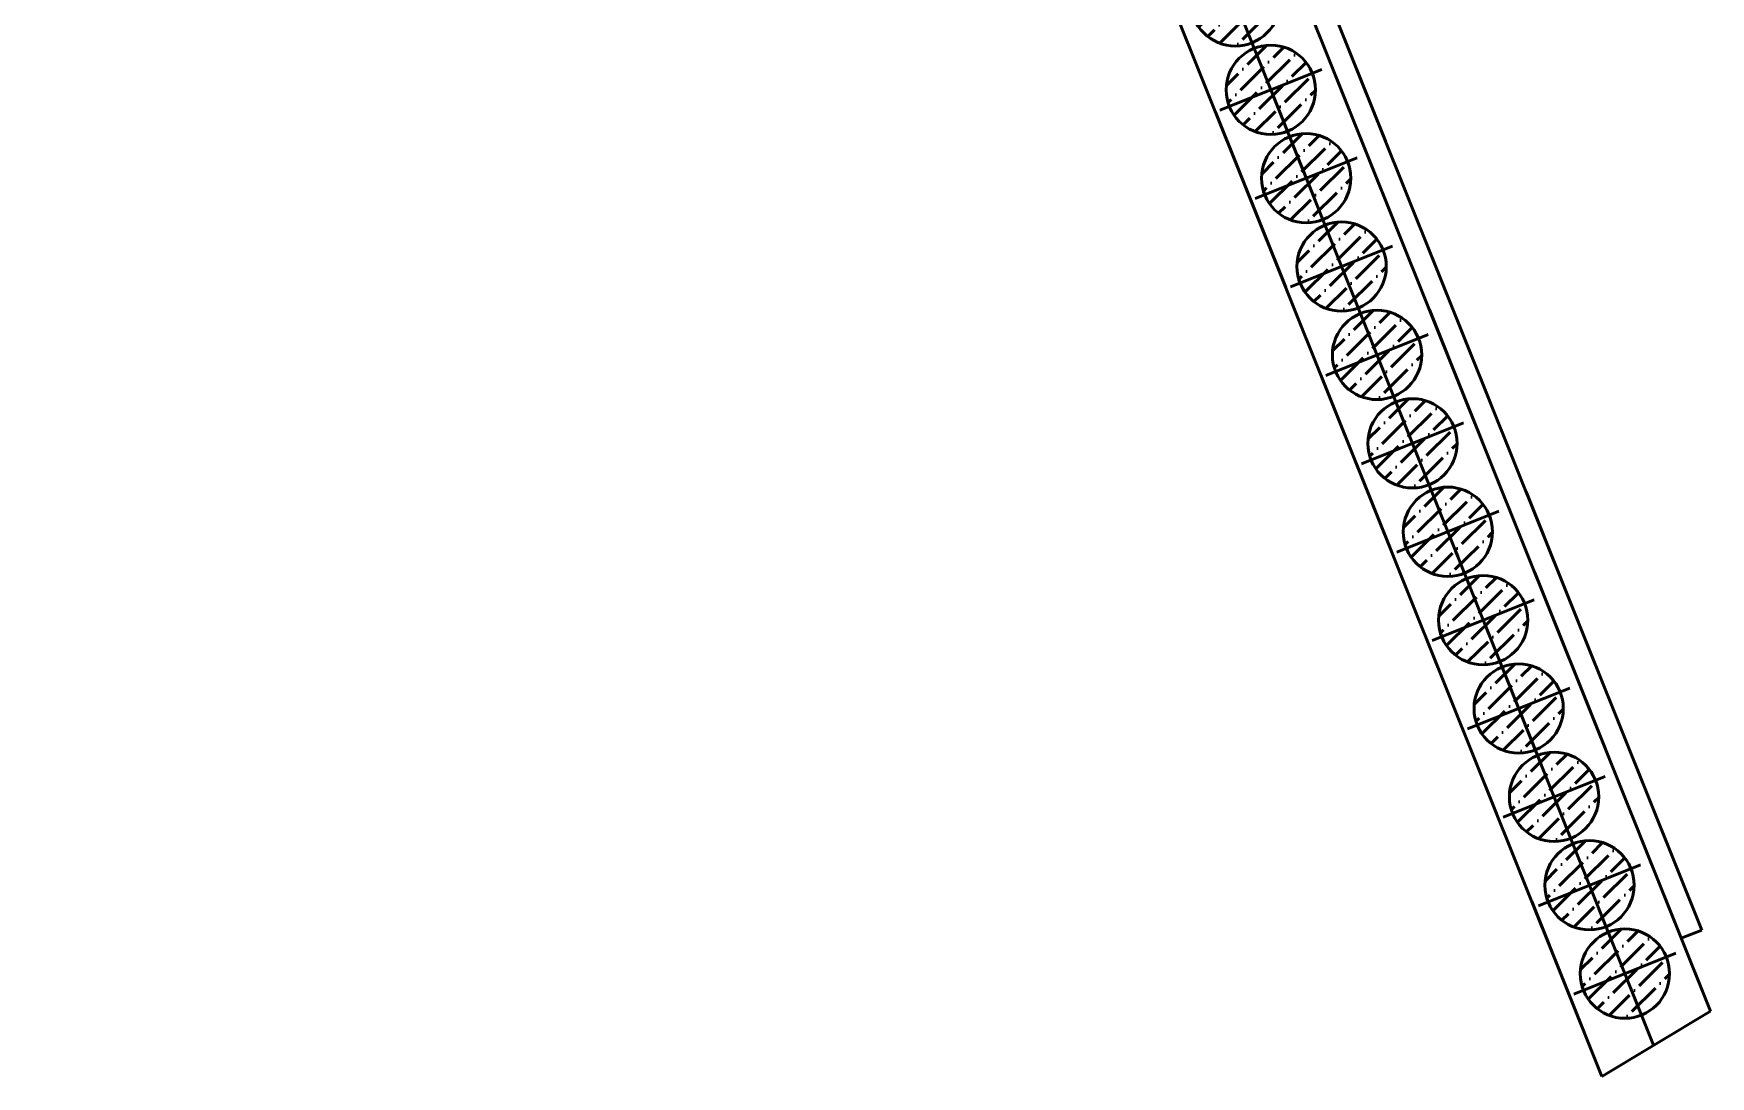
# Model space of a CAD drawing. Extents: x 9773 to 10136, y 10676 to 11757.
# Drawn here: x 10009.75 to 10037.92, y 10900.29 to 10917.82 of the extents above; entities that cross this region are included whole.
import ezdxf

# ---------------------------------------------------------------- set-up
doc = ezdxf.new("R2010")
doc.units = 0
for name, pattern in [('CONTI', [0]), ('DASHDOT', [1, 0.5, -0.25, 0, -0.25]), ('HIDDEN2', [4.7625, 3.175, -1.5875])]:
    doc.linetypes.add(name, pattern=pattern)
for name, color, linetype, lineweight in [('HATCH', 8, 'Continuous', 0), ('OSI', 3, 'DASHDOT', 9), ('SIZE', 142, 'Continuous', 9), ('ПС', 5, 'Continuous', 40)]:
    doc.layers.add(name, color=color, linetype=linetype, lineweight=lineweight)
doc.layers.add('HIDDEN', color=6, linetype='HIDDEN2')
doc.layers.add('PILE_HID', color=40, linetype='CONTI')
doc.layers.add('NOTES', color=1, linetype='Continuous', plot=False)
pattern_1 = [(44.8289372, (27.29538, -120.11159), (0.1191556397, 0.4318209987), [0.555625, -0.111125, 0, -0.111125])]
pattern_2 = [(44.8289372, (27.8903, -121.59687), (0.1191556397, 0.4318209987), [0.555625, -0.111125, 0, -0.111125])]
pattern_3 = [(44.8289372, (28.4852, -123.08216), (0.1191556397, 0.4318209987), [0.555625, -0.111125, 0, -0.111125])]
pattern_4 = [(44.8289372, (29.08012, -124.56745), (0.1191556397, 0.4318209987), [0.555625, -0.111125, 0, -0.111125])]
pattern_5 = [(44.8289372, (29.67503, -126.05274), (0.1191556397, 0.4318209987), [0.555625, -0.111125, 0, -0.111125])]
pattern_6 = [(44.8289372, (30.26994, -127.53802), (0.1191556397, 0.4318209987), [0.555625, -0.111125, 0, -0.111125])]
pattern_7 = [(44.8289372, (30.86486, -129.0233), (0.1191556397, 0.4318209987), [0.555625, -0.111125, 0, -0.111125])]
pattern_8 = [(44.8289372, (31.45977, -130.5086), (0.1191556397, 0.4318209987), [0.555625, -0.111125, 0, -0.111125])]
pattern_9 = [(44.8289372, (32.05468, -131.99388), (0.1191556397, 0.4318209987), [0.555625, -0.111125, 0, -0.111125])]
pattern_10 = [(44.8289372, (32.6496, -133.47917), (0.1191556397, 0.4318209987), [0.555625, -0.111125, 0, -0.111125])]
pattern_11 = [(44.8289372, (33.2445, -134.96446), (0.1191556397, 0.4318209987), [0.555625, -0.111125, 0, -0.111125])]
pattern_12 = [(44.8289372, (33.83942, -136.44975), (0.1191556397, 0.4318209987), [0.555625, -0.111125, 0, -0.111125])]

# ---------------------------------------------------------------- blocks, each defined once
blk = doc.blocks.new('45245242')
at = {"layer": 'HATCH', "lineweight": 50}
h = blk.add_hatch(dxfattribs=at)
h.set_pattern_fill('ANSI36', color=5, scale=0.07, angle=-0.1711)
h.set_pattern_definition(pattern_1)
h.paths.add_polyline_path([(10029.662, 10919.052, 0.306578), (10029.189, 10918.357, 0.095507), (10029.242, 10918.078), (10029.939, 10918.355)])
h.paths.add_polyline_path([(10029.662, 10919.052), (10029.939, 10918.355), (10030.636, 10918.632, 0.414214)])
h.paths.add_polyline_path([(10030.689, 10918.353, 0.095507), (10030.636, 10918.632), (10029.939, 10918.355), (10030.216, 10917.658, 0.306578)])
h.paths.add_polyline_path([(10029.939, 10918.355), (10029.242, 10918.078, 0.414214), (10030.216, 10917.658)])
h = blk.add_hatch(dxfattribs=at)
h.set_pattern_fill('ANSI36', color=5, scale=0.07, angle=-0.1711)
h.set_pattern_definition(pattern_1)
h.paths.add_polyline_path([(10029.662, 10919.052, 0.306578), (10029.189, 10918.357, 0.095507), (10029.242, 10918.078), (10029.939, 10918.355)])
h.paths.add_polyline_path([(10029.662, 10919.052), (10029.939, 10918.355), (10030.636, 10918.632, 0.414214)])
h.paths.add_polyline_path([(10030.689, 10918.353, 0.095507), (10030.636, 10918.632), (10029.939, 10918.355), (10030.216, 10917.658, 0.306578)])
h.paths.add_polyline_path([(10029.939, 10918.355), (10029.242, 10918.078, 0.414214), (10030.216, 10917.658)])
h = blk.add_hatch(dxfattribs=at)
h.set_pattern_fill('ANSI36', color=5, scale=0.07, angle=-0.1711)
h.set_pattern_definition(pattern_2)
h.paths.add_polyline_path([(10030.257, 10917.567, 0.306578), (10029.784, 10916.872, 0.095507), (10029.837, 10916.593), (10030.534, 10916.87)])
h.paths.add_polyline_path([(10030.257, 10917.567), (10030.534, 10916.87), (10031.231, 10917.146, 0.414214)])
h.paths.add_polyline_path([(10031.284, 10916.867, 0.095507), (10031.231, 10917.146), (10030.534, 10916.87), (10030.811, 10916.173, 0.306578)])
h.paths.add_polyline_path([(10030.534, 10916.87), (10029.837, 10916.593, 0.414214), (10030.811, 10916.173)])
h = blk.add_hatch(dxfattribs=at)
h.set_pattern_fill('ANSI36', color=5, scale=0.07, angle=-0.1711)
h.set_pattern_definition(pattern_2)
h.paths.add_polyline_path([(10030.257, 10917.567, 0.306578), (10029.784, 10916.872, 0.095507), (10029.837, 10916.593), (10030.534, 10916.87)])
h.paths.add_polyline_path([(10030.257, 10917.567), (10030.534, 10916.87), (10031.231, 10917.146, 0.414214)])
h.paths.add_polyline_path([(10031.284, 10916.867, 0.095507), (10031.231, 10917.146), (10030.534, 10916.87), (10030.811, 10916.173, 0.306578)])
h.paths.add_polyline_path([(10030.534, 10916.87), (10029.837, 10916.593, 0.414214), (10030.811, 10916.173)])
h = blk.add_hatch(dxfattribs=at)
h.set_pattern_fill('ANSI36', color=5, scale=0.07, angle=-0.1711)
h.set_pattern_definition(pattern_3)
h.paths.add_polyline_path([(10030.852, 10916.081, 0.306578), (10030.379, 10915.387, 0.095507), (10030.432, 10915.108), (10031.129, 10915.384)])
h.paths.add_polyline_path([(10030.852, 10916.081), (10031.129, 10915.384), (10031.826, 10915.661, 0.414214)])
h.paths.add_polyline_path([(10031.879, 10915.382, 0.095507), (10031.826, 10915.661), (10031.129, 10915.384), (10031.406, 10914.687, 0.306578)])
h.paths.add_polyline_path([(10031.129, 10915.384), (10030.432, 10915.108, 0.414214), (10031.406, 10914.687)])
h = blk.add_hatch(dxfattribs=at)
h.set_pattern_fill('ANSI36', color=5, scale=0.07, angle=-0.1711)
h.set_pattern_definition(pattern_3)
h.paths.add_polyline_path([(10030.852, 10916.081, 0.306578), (10030.379, 10915.387, 0.095507), (10030.432, 10915.108), (10031.129, 10915.384)])
h.paths.add_polyline_path([(10030.852, 10916.081), (10031.129, 10915.384), (10031.826, 10915.661, 0.414214)])
h.paths.add_polyline_path([(10031.879, 10915.382, 0.095507), (10031.826, 10915.661), (10031.129, 10915.384), (10031.406, 10914.687, 0.306578)])
h.paths.add_polyline_path([(10031.129, 10915.384), (10030.432, 10915.108, 0.414214), (10031.406, 10914.687)])
h = blk.add_hatch(dxfattribs=at)
h.set_pattern_fill('ANSI36', color=5, scale=0.07, angle=-0.1711)
h.set_pattern_definition(pattern_4)
h.paths.add_polyline_path([(10031.447, 10914.596, 0.306578), (10030.974, 10913.901, 0.095507), (10031.027, 10913.622), (10031.724, 10913.899)])
h.paths.add_polyline_path([(10031.447, 10914.596), (10031.724, 10913.899), (10032.421, 10914.176, 0.414214)])
h.paths.add_polyline_path([(10032.474, 10913.897, 0.095507), (10032.421, 10914.176), (10031.724, 10913.899), (10032, 10913.202, 0.306578)])
h.paths.add_polyline_path([(10031.724, 10913.899), (10031.027, 10913.622, 0.414214), (10032, 10913.202)])
h = blk.add_hatch(dxfattribs=at)
h.set_pattern_fill('ANSI36', color=5, scale=0.07, angle=-0.1711)
h.set_pattern_definition(pattern_4)
h.paths.add_polyline_path([(10031.447, 10914.596, 0.306578), (10030.974, 10913.901, 0.095507), (10031.027, 10913.622), (10031.724, 10913.899)])
h.paths.add_polyline_path([(10031.447, 10914.596), (10031.724, 10913.899), (10032.421, 10914.176, 0.414214)])
h.paths.add_polyline_path([(10032.474, 10913.897, 0.095507), (10032.421, 10914.176), (10031.724, 10913.899), (10032, 10913.202, 0.306578)])
h.paths.add_polyline_path([(10031.724, 10913.899), (10031.027, 10913.622, 0.414214), (10032, 10913.202)])
h = blk.add_hatch(dxfattribs=at)
h.set_pattern_fill('ANSI36', color=5, scale=0.07, angle=-0.1711)
h.set_pattern_definition(pattern_5)
h.paths.add_polyline_path([(10032.042, 10913.111, 0.306578), (10031.569, 10912.416, 0.095507), (10031.622, 10912.137), (10032.319, 10912.414)])
h.paths.add_polyline_path([(10032.042, 10913.111), (10032.319, 10912.414), (10033.016, 10912.69, 0.414214)])
h.paths.add_polyline_path([(10033.069, 10912.412, 0.095507), (10033.016, 10912.69), (10032.319, 10912.414), (10032.595, 10911.717, 0.306578)])
h.paths.add_polyline_path([(10032.319, 10912.414), (10031.622, 10912.137, 0.414214), (10032.595, 10911.717)])
h = blk.add_hatch(dxfattribs=at)
h.set_pattern_fill('ANSI36', color=5, scale=0.07, angle=-0.1711)
h.set_pattern_definition(pattern_5)
h.paths.add_polyline_path([(10032.042, 10913.111, 0.306578), (10031.569, 10912.416, 0.095507), (10031.622, 10912.137), (10032.319, 10912.414)])
h.paths.add_polyline_path([(10032.042, 10913.111), (10032.319, 10912.414), (10033.016, 10912.69, 0.414214)])
h.paths.add_polyline_path([(10033.069, 10912.412, 0.095507), (10033.016, 10912.69), (10032.319, 10912.414), (10032.595, 10911.717, 0.306578)])
h.paths.add_polyline_path([(10032.319, 10912.414), (10031.622, 10912.137, 0.414214), (10032.595, 10911.717)])
h = blk.add_hatch(dxfattribs=at)
h.set_pattern_fill('ANSI36', color=5, scale=0.07, angle=-0.1711)
h.set_pattern_definition(pattern_6)
h.paths.add_polyline_path([(10032.637, 10911.626, 0.306578), (10032.164, 10910.931, 0.095507), (10032.216, 10910.652), (10032.914, 10910.928)])
h.paths.add_polyline_path([(10032.637, 10911.626), (10032.914, 10910.928), (10033.611, 10911.205, 0.414214)])
h.paths.add_polyline_path([(10033.664, 10910.926, 0.095507), (10033.611, 10911.205), (10032.914, 10910.928), (10033.19, 10910.231, 0.306578)])
h.paths.add_polyline_path([(10032.914, 10910.928), (10032.216, 10910.652, 0.414214), (10033.19, 10910.231)])
h = blk.add_hatch(dxfattribs=at)
h.set_pattern_fill('ANSI36', color=5, scale=0.07, angle=-0.1711)
h.set_pattern_definition(pattern_6)
h.paths.add_polyline_path([(10032.637, 10911.626, 0.306578), (10032.164, 10910.931, 0.095507), (10032.216, 10910.652), (10032.914, 10910.928)])
h.paths.add_polyline_path([(10032.637, 10911.626), (10032.914, 10910.928), (10033.611, 10911.205, 0.414214)])
h.paths.add_polyline_path([(10033.664, 10910.926, 0.095507), (10033.611, 10911.205), (10032.914, 10910.928), (10033.19, 10910.231, 0.306578)])
h.paths.add_polyline_path([(10032.914, 10910.928), (10032.216, 10910.652, 0.414214), (10033.19, 10910.231)])
h = blk.add_hatch(dxfattribs=at)
h.set_pattern_fill('ANSI36', color=5, scale=0.07, angle=-0.1711)
h.set_pattern_definition(pattern_7)
h.paths.add_polyline_path([(10033.232, 10910.14, 0.306578), (10032.758, 10909.445, 0.095507), (10032.811, 10909.166), (10033.508, 10909.443)])
h.paths.add_polyline_path([(10033.232, 10910.14), (10033.508, 10909.443), (10034.206, 10909.72, 0.414214)])
h.paths.add_polyline_path([(10034.258, 10909.441, 0.095507), (10034.206, 10909.72), (10033.508, 10909.443), (10033.785, 10908.746, 0.306578)])
h.paths.add_polyline_path([(10033.508, 10909.443), (10032.811, 10909.166, 0.414214), (10033.785, 10908.746)])
h = blk.add_hatch(dxfattribs=at)
h.set_pattern_fill('ANSI36', color=5, scale=0.07, angle=-0.1711)
h.set_pattern_definition(pattern_7)
h.paths.add_polyline_path([(10033.232, 10910.14, 0.306578), (10032.758, 10909.445, 0.095507), (10032.811, 10909.166), (10033.508, 10909.443)])
h.paths.add_polyline_path([(10033.232, 10910.14), (10033.508, 10909.443), (10034.206, 10909.72, 0.414214)])
h.paths.add_polyline_path([(10034.258, 10909.441, 0.095507), (10034.206, 10909.72), (10033.508, 10909.443), (10033.785, 10908.746, 0.306578)])
h.paths.add_polyline_path([(10033.508, 10909.443), (10032.811, 10909.166, 0.414214), (10033.785, 10908.746)])
h = blk.add_hatch(dxfattribs=at)
h.set_pattern_fill('ANSI36', color=5, scale=0.07, angle=-0.1711)
h.set_pattern_definition(pattern_8)
h.paths.add_polyline_path([(10033.827, 10908.655, 0.306578), (10033.353, 10907.96, 0.095507), (10033.406, 10907.681), (10034.103, 10907.958)])
h.paths.add_polyline_path([(10033.827, 10908.655), (10034.103, 10907.958), (10034.8, 10908.235, 0.414214)])
h.paths.add_polyline_path([(10034.853, 10907.956, 0.095507), (10034.8, 10908.235), (10034.103, 10907.958), (10034.38, 10907.261, 0.306578)])
h.paths.add_polyline_path([(10034.103, 10907.958), (10033.406, 10907.681, 0.414214), (10034.38, 10907.261)])
h = blk.add_hatch(dxfattribs=at)
h.set_pattern_fill('ANSI36', color=5, scale=0.07, angle=-0.1711)
h.set_pattern_definition(pattern_8)
h.paths.add_polyline_path([(10033.827, 10908.655, 0.306578), (10033.353, 10907.96, 0.095507), (10033.406, 10907.681), (10034.103, 10907.958)])
h.paths.add_polyline_path([(10033.827, 10908.655), (10034.103, 10907.958), (10034.8, 10908.235, 0.414214)])
h.paths.add_polyline_path([(10034.853, 10907.956, 0.095507), (10034.8, 10908.235), (10034.103, 10907.958), (10034.38, 10907.261, 0.306578)])
h.paths.add_polyline_path([(10034.103, 10907.958), (10033.406, 10907.681, 0.414214), (10034.38, 10907.261)])
h = blk.add_hatch(dxfattribs=at)
h.set_pattern_fill('ANSI36', color=5, scale=0.07, angle=-0.1711)
h.set_pattern_definition(pattern_9)
h.paths.add_polyline_path([(10034.422, 10907.17, 0.306578), (10033.948, 10906.475, 0.095507), (10034.001, 10906.196), (10034.698, 10906.473)])
h.paths.add_polyline_path([(10034.422, 10907.17), (10034.698, 10906.473), (10035.395, 10906.749, 0.414214)])
h.paths.add_polyline_path([(10035.448, 10906.47, 0.095507), (10035.395, 10906.749), (10034.698, 10906.473), (10034.975, 10905.776, 0.306578)])
h.paths.add_polyline_path([(10034.698, 10906.473), (10034.001, 10906.196, 0.414214), (10034.975, 10905.776)])
h = blk.add_hatch(dxfattribs=at)
h.set_pattern_fill('ANSI36', color=5, scale=0.07, angle=-0.1711)
h.set_pattern_definition(pattern_9)
h.paths.add_polyline_path([(10034.422, 10907.17, 0.306578), (10033.948, 10906.475, 0.095507), (10034.001, 10906.196), (10034.698, 10906.473)])
h.paths.add_polyline_path([(10034.422, 10907.17), (10034.698, 10906.473), (10035.395, 10906.749, 0.414214)])
h.paths.add_polyline_path([(10035.448, 10906.47, 0.095507), (10035.395, 10906.749), (10034.698, 10906.473), (10034.975, 10905.776, 0.306578)])
h.paths.add_polyline_path([(10034.698, 10906.473), (10034.001, 10906.196, 0.414214), (10034.975, 10905.776)])
h = blk.add_hatch(dxfattribs=at)
h.set_pattern_fill('ANSI36', color=5, scale=0.07, angle=-0.1711)
h.set_pattern_definition(pattern_10)
h.paths.add_polyline_path([(10035.017, 10905.684, 0.306578), (10034.543, 10904.99, 0.095507), (10034.596, 10904.711), (10035.293, 10904.987)])
h.paths.add_polyline_path([(10035.017, 10905.684), (10035.293, 10904.987), (10035.99, 10905.264, 0.414214)])
h.paths.add_polyline_path([(10036.043, 10904.985, 0.095507), (10035.99, 10905.264), (10035.293, 10904.987), (10035.57, 10904.29, 0.306578)])
h.paths.add_polyline_path([(10035.293, 10904.987), (10034.596, 10904.711, 0.414214), (10035.57, 10904.29)])
h = blk.add_hatch(dxfattribs=at)
h.set_pattern_fill('ANSI36', color=5, scale=0.07, angle=-0.1711)
h.set_pattern_definition(pattern_10)
h.paths.add_polyline_path([(10035.017, 10905.684, 0.306578), (10034.543, 10904.99, 0.095507), (10034.596, 10904.711), (10035.293, 10904.987)])
h.paths.add_polyline_path([(10035.017, 10905.684), (10035.293, 10904.987), (10035.99, 10905.264, 0.414214)])
h.paths.add_polyline_path([(10036.043, 10904.985, 0.095507), (10035.99, 10905.264), (10035.293, 10904.987), (10035.57, 10904.29, 0.306578)])
h.paths.add_polyline_path([(10035.293, 10904.987), (10034.596, 10904.711, 0.414214), (10035.57, 10904.29)])
h = blk.add_hatch(dxfattribs=at)
h.set_pattern_fill('ANSI36', color=5, scale=0.07, angle=-0.1711)
h.set_pattern_definition(pattern_11)
h.paths.add_polyline_path([(10035.611, 10904.199, 0.306578), (10035.138, 10903.504, 0.095507), (10035.191, 10903.225), (10035.888, 10903.502)])
h.paths.add_polyline_path([(10035.611, 10904.199), (10035.888, 10903.502), (10036.585, 10903.779, 0.414214)])
h.paths.add_polyline_path([(10036.638, 10903.5, 0.095507), (10036.585, 10903.779), (10035.888, 10903.502), (10036.165, 10902.805, 0.306578)])
h.paths.add_polyline_path([(10035.888, 10903.502), (10035.191, 10903.225, 0.414214), (10036.165, 10902.805)])
h = blk.add_hatch(dxfattribs=at)
h.set_pattern_fill('ANSI36', color=5, scale=0.07, angle=-0.1711)
h.set_pattern_definition(pattern_11)
h.paths.add_polyline_path([(10035.611, 10904.199, 0.306578), (10035.138, 10903.504, 0.095507), (10035.191, 10903.225), (10035.888, 10903.502)])
h.paths.add_polyline_path([(10035.611, 10904.199), (10035.888, 10903.502), (10036.585, 10903.779, 0.414214)])
h.paths.add_polyline_path([(10036.638, 10903.5, 0.095507), (10036.585, 10903.779), (10035.888, 10903.502), (10036.165, 10902.805, 0.306578)])
h.paths.add_polyline_path([(10035.888, 10903.502), (10035.191, 10903.225, 0.414214), (10036.165, 10902.805)])
h = blk.add_hatch(dxfattribs=at)
h.set_pattern_fill('ANSI36', color=5, scale=0.07, angle=-0.1711)
h.set_pattern_definition(pattern_12)
h.paths.add_polyline_path([(10036.206, 10902.714, 0.306578), (10035.733, 10902.019, 0.095507), (10035.786, 10901.74), (10036.483, 10902.017)])
h.paths.add_polyline_path([(10036.206, 10902.714), (10036.483, 10902.017), (10037.18, 10902.293, 0.414214)])
h.paths.add_polyline_path([(10037.233, 10902.014, 0.095507), (10037.18, 10902.293), (10036.483, 10902.017), (10036.76, 10901.32, 0.306578)])
h.paths.add_polyline_path([(10036.483, 10902.017), (10035.786, 10901.74, 0.414214), (10036.76, 10901.32)])
h = blk.add_hatch(dxfattribs=at)
h.set_pattern_fill('ANSI36', color=5, scale=0.07, angle=-0.1711)
h.set_pattern_definition(pattern_12)
h.paths.add_polyline_path([(10036.206, 10902.714, 0.306578), (10035.733, 10902.019, 0.095507), (10035.786, 10901.74), (10036.483, 10902.017)])
h.paths.add_polyline_path([(10036.206, 10902.714), (10036.483, 10902.017), (10037.18, 10902.293, 0.414214)])
h.paths.add_polyline_path([(10037.233, 10902.014, 0.095507), (10037.18, 10902.293), (10036.483, 10902.017), (10036.76, 10901.32, 0.306578)])
h.paths.add_polyline_path([(10036.483, 10902.017), (10035.786, 10901.74, 0.414214), (10036.76, 10901.32)])
at = {"layer": 'HIDDEN', "color": 5, "lineweight": 50}
for p, q in [((10037.92, 10901.387), (10010.919, 10968.8)), ((10037.773, 10902.749), (10011.746, 10967.73)), ((10036.098, 10900.288), (10009.75, 10966.069)), ((10037.43, 10902.611), (10037.773, 10902.749)), ((10036.098, 10900.288), (10037.92, 10901.387))]:
    blk.add_line(p, q, dxfattribs=at)
at = {"layer": 'NOTES', "color": 5, "lineweight": 50}
blk.add_line((10036.966, 10900.812), (10009.898, 10968.391), dxfattribs=at)
at = {"layer": 'OSI', "color": 5, "lineweight": 50, "ltscale": 5}
blk.add_line((10036.966, 10900.812), (10010.028, 10968.066), dxfattribs=at)
at = {"layer": 'OSI', "color": 5, "lineweight": 50, "ltscale": 100}
for p, q in [((10029.676, 10916.526), (10031.392, 10917.213)), ((10030.271, 10915.041), (10031.986, 10915.728)), ((10030.866, 10913.556), (10032.581, 10914.243)), ((10031.461, 10912.07), (10033.176, 10912.757)), ((10032.056, 10910.585), (10033.771, 10911.272)), ((10032.651, 10909.1), (10034.366, 10909.787)), ((10033.246, 10907.614), (10034.961, 10908.301)), ((10033.841, 10906.129), (10035.556, 10906.816)), ((10034.436, 10904.644), (10036.151, 10905.331)), ((10035.03, 10903.158), (10036.746, 10903.846)), ((10035.625, 10901.673), (10037.341, 10902.36))]:
    blk.add_line(p, q, dxfattribs=at)
at = {"layer": 'PILE_HID', "color": 5, "lineweight": 50, "ltscale": 100}
for centre in [(10029.939, 10918.355), (10030.534, 10916.87), (10031.129, 10915.384), (10031.724, 10913.899), (10032.319, 10912.414), (10032.914, 10910.928), (10033.508, 10909.443), (10034.103, 10907.958), (10034.698, 10906.473), (10035.293, 10904.987), (10035.888, 10903.502), (10036.483, 10902.017)]:
    blk.add_circle(centre, 0.75, dxfattribs=at)

msp = doc.modelspace()

# ---------------------------------------------------------------- hatches: boundary and pattern name
at = {"layer": 'ПС', "lineweight": 50}
h = msp.add_hatch(dxfattribs=at)
h.set_pattern_fill('ANSI36', color=5, scale=0.07, angle=-0.1711)
h.set_pattern_definition(pattern_1)
h.paths.add_polyline_path([(10029.662, 10919.052, 0.306578), (10029.189, 10918.357, 0.095507), (10029.242, 10918.078), (10029.939, 10918.355)])
h.paths.add_polyline_path([(10029.662, 10919.052), (10029.939, 10918.355), (10030.636, 10918.632, 0.414214)])
h.paths.add_polyline_path([(10030.689, 10918.353, 0.095507), (10030.636, 10918.632), (10029.939, 10918.355), (10030.216, 10917.658, 0.306578)])
h.paths.add_polyline_path([(10029.939, 10918.355), (10029.242, 10918.078, 0.414214), (10030.216, 10917.658)])
h = msp.add_hatch(dxfattribs=at)
h.set_pattern_fill('ANSI36', color=5, scale=0.07, angle=-0.1711)
h.set_pattern_definition(pattern_1)
h.paths.add_polyline_path([(10029.662, 10919.052, 0.306578), (10029.189, 10918.357, 0.095507), (10029.242, 10918.078), (10029.939, 10918.355)])
h.paths.add_polyline_path([(10029.662, 10919.052), (10029.939, 10918.355), (10030.636, 10918.632, 0.414214)])
h.paths.add_polyline_path([(10030.689, 10918.353, 0.095507), (10030.636, 10918.632), (10029.939, 10918.355), (10030.216, 10917.658, 0.306578)])
h.paths.add_polyline_path([(10029.939, 10918.355), (10029.242, 10918.078, 0.414214), (10030.216, 10917.658)])
h = msp.add_hatch(dxfattribs=at)
h.set_pattern_fill('ANSI36', color=5, scale=0.07, angle=-0.1711)
h.set_pattern_definition(pattern_2)
h.paths.add_polyline_path([(10030.257, 10917.567, 0.306578), (10029.784, 10916.872, 0.095507), (10029.837, 10916.593), (10030.534, 10916.87)])
h.paths.add_polyline_path([(10030.257, 10917.567), (10030.534, 10916.87), (10031.231, 10917.146, 0.414214)])
h.paths.add_polyline_path([(10031.284, 10916.867, 0.095507), (10031.231, 10917.146), (10030.534, 10916.87), (10030.811, 10916.173, 0.306578)])
h.paths.add_polyline_path([(10030.534, 10916.87), (10029.837, 10916.593, 0.414214), (10030.811, 10916.173)])
h = msp.add_hatch(dxfattribs=at)
h.set_pattern_fill('ANSI36', color=5, scale=0.07, angle=-0.1711)
h.set_pattern_definition(pattern_2)
h.paths.add_polyline_path([(10030.257, 10917.567, 0.306578), (10029.784, 10916.872, 0.095507), (10029.837, 10916.593), (10030.534, 10916.87)])
h.paths.add_polyline_path([(10030.257, 10917.567), (10030.534, 10916.87), (10031.231, 10917.146, 0.414214)])
h.paths.add_polyline_path([(10031.284, 10916.867, 0.095507), (10031.231, 10917.146), (10030.534, 10916.87), (10030.811, 10916.173, 0.306578)])
h.paths.add_polyline_path([(10030.534, 10916.87), (10029.837, 10916.593, 0.414214), (10030.811, 10916.173)])
h = msp.add_hatch(dxfattribs=at)
h.set_pattern_fill('ANSI36', color=5, scale=0.07, angle=-0.1711)
h.set_pattern_definition(pattern_3)
h.paths.add_polyline_path([(10030.852, 10916.081, 0.306578), (10030.379, 10915.387, 0.095507), (10030.432, 10915.108), (10031.129, 10915.384)])
h.paths.add_polyline_path([(10030.852, 10916.081), (10031.129, 10915.384), (10031.826, 10915.661, 0.414214)])
h.paths.add_polyline_path([(10031.879, 10915.382, 0.095507), (10031.826, 10915.661), (10031.129, 10915.384), (10031.406, 10914.687, 0.306578)])
h.paths.add_polyline_path([(10031.129, 10915.384), (10030.432, 10915.108, 0.414214), (10031.406, 10914.687)])
h = msp.add_hatch(dxfattribs=at)
h.set_pattern_fill('ANSI36', color=5, scale=0.07, angle=-0.1711)
h.set_pattern_definition(pattern_3)
h.paths.add_polyline_path([(10030.852, 10916.081, 0.306578), (10030.379, 10915.387, 0.095507), (10030.432, 10915.108), (10031.129, 10915.384)])
h.paths.add_polyline_path([(10030.852, 10916.081), (10031.129, 10915.384), (10031.826, 10915.661, 0.414214)])
h.paths.add_polyline_path([(10031.879, 10915.382, 0.095507), (10031.826, 10915.661), (10031.129, 10915.384), (10031.406, 10914.687, 0.306578)])
h.paths.add_polyline_path([(10031.129, 10915.384), (10030.432, 10915.108, 0.414214), (10031.406, 10914.687)])
h = msp.add_hatch(dxfattribs=at)
h.set_pattern_fill('ANSI36', color=5, scale=0.07, angle=-0.1711)
h.set_pattern_definition(pattern_4)
h.paths.add_polyline_path([(10031.447, 10914.596, 0.306578), (10030.974, 10913.901, 0.095507), (10031.027, 10913.622), (10031.724, 10913.899)])
h.paths.add_polyline_path([(10031.447, 10914.596), (10031.724, 10913.899), (10032.421, 10914.176, 0.414214)])
h.paths.add_polyline_path([(10032.474, 10913.897, 0.095507), (10032.421, 10914.176), (10031.724, 10913.899), (10032, 10913.202, 0.306578)])
h.paths.add_polyline_path([(10031.724, 10913.899), (10031.027, 10913.622, 0.414214), (10032, 10913.202)])
h = msp.add_hatch(dxfattribs=at)
h.set_pattern_fill('ANSI36', color=5, scale=0.07, angle=-0.1711)
h.set_pattern_definition(pattern_4)
h.paths.add_polyline_path([(10031.447, 10914.596, 0.306578), (10030.974, 10913.901, 0.095507), (10031.027, 10913.622), (10031.724, 10913.899)])
h.paths.add_polyline_path([(10031.447, 10914.596), (10031.724, 10913.899), (10032.421, 10914.176, 0.414214)])
h.paths.add_polyline_path([(10032.474, 10913.897, 0.095507), (10032.421, 10914.176), (10031.724, 10913.899), (10032, 10913.202, 0.306578)])
h.paths.add_polyline_path([(10031.724, 10913.899), (10031.027, 10913.622, 0.414214), (10032, 10913.202)])
h = msp.add_hatch(dxfattribs=at)
h.set_pattern_fill('ANSI36', color=5, scale=0.07, angle=-0.1711)
h.set_pattern_definition(pattern_5)
h.paths.add_polyline_path([(10032.042, 10913.111, 0.306578), (10031.569, 10912.416, 0.095507), (10031.622, 10912.137), (10032.319, 10912.414)])
h.paths.add_polyline_path([(10032.042, 10913.111), (10032.319, 10912.414), (10033.016, 10912.69, 0.414214)])
h.paths.add_polyline_path([(10033.069, 10912.412, 0.095507), (10033.016, 10912.69), (10032.319, 10912.414), (10032.595, 10911.717, 0.306578)])
h.paths.add_polyline_path([(10032.319, 10912.414), (10031.622, 10912.137, 0.414214), (10032.595, 10911.717)])
h = msp.add_hatch(dxfattribs=at)
h.set_pattern_fill('ANSI36', color=5, scale=0.07, angle=-0.1711)
h.set_pattern_definition(pattern_5)
h.paths.add_polyline_path([(10032.042, 10913.111, 0.306578), (10031.569, 10912.416, 0.095507), (10031.622, 10912.137), (10032.319, 10912.414)])
h.paths.add_polyline_path([(10032.042, 10913.111), (10032.319, 10912.414), (10033.016, 10912.69, 0.414214)])
h.paths.add_polyline_path([(10033.069, 10912.412, 0.095507), (10033.016, 10912.69), (10032.319, 10912.414), (10032.595, 10911.717, 0.306578)])
h.paths.add_polyline_path([(10032.319, 10912.414), (10031.622, 10912.137, 0.414214), (10032.595, 10911.717)])
h = msp.add_hatch(dxfattribs=at)
h.set_pattern_fill('ANSI36', color=5, scale=0.07, angle=-0.1711)
h.set_pattern_definition(pattern_6)
h.paths.add_polyline_path([(10032.637, 10911.626, 0.306578), (10032.164, 10910.931, 0.095507), (10032.216, 10910.652), (10032.914, 10910.928)])
h.paths.add_polyline_path([(10032.637, 10911.626), (10032.914, 10910.928), (10033.611, 10911.205, 0.414214)])
h.paths.add_polyline_path([(10033.664, 10910.926, 0.095507), (10033.611, 10911.205), (10032.914, 10910.928), (10033.19, 10910.231, 0.306578)])
h.paths.add_polyline_path([(10032.914, 10910.928), (10032.216, 10910.652, 0.414214), (10033.19, 10910.231)])
h = msp.add_hatch(dxfattribs=at)
h.set_pattern_fill('ANSI36', color=5, scale=0.07, angle=-0.1711)
h.set_pattern_definition(pattern_6)
h.paths.add_polyline_path([(10032.637, 10911.626, 0.306578), (10032.164, 10910.931, 0.095507), (10032.216, 10910.652), (10032.914, 10910.928)])
h.paths.add_polyline_path([(10032.637, 10911.626), (10032.914, 10910.928), (10033.611, 10911.205, 0.414214)])
h.paths.add_polyline_path([(10033.664, 10910.926, 0.095507), (10033.611, 10911.205), (10032.914, 10910.928), (10033.19, 10910.231, 0.306578)])
h.paths.add_polyline_path([(10032.914, 10910.928), (10032.216, 10910.652, 0.414214), (10033.19, 10910.231)])
h = msp.add_hatch(dxfattribs=at)
h.set_pattern_fill('ANSI36', color=5, scale=0.07, angle=-0.1711)
h.set_pattern_definition(pattern_7)
h.paths.add_polyline_path([(10033.232, 10910.14, 0.306578), (10032.758, 10909.445, 0.095507), (10032.811, 10909.166), (10033.508, 10909.443)])
h.paths.add_polyline_path([(10033.232, 10910.14), (10033.508, 10909.443), (10034.206, 10909.72, 0.414214)])
h.paths.add_polyline_path([(10034.258, 10909.441, 0.095507), (10034.206, 10909.72), (10033.508, 10909.443), (10033.785, 10908.746, 0.306578)])
h.paths.add_polyline_path([(10033.508, 10909.443), (10032.811, 10909.166, 0.414214), (10033.785, 10908.746)])
h = msp.add_hatch(dxfattribs=at)
h.set_pattern_fill('ANSI36', color=5, scale=0.07, angle=-0.1711)
h.set_pattern_definition(pattern_7)
h.paths.add_polyline_path([(10033.232, 10910.14, 0.306578), (10032.758, 10909.445, 0.095507), (10032.811, 10909.166), (10033.508, 10909.443)])
h.paths.add_polyline_path([(10033.232, 10910.14), (10033.508, 10909.443), (10034.206, 10909.72, 0.414214)])
h.paths.add_polyline_path([(10034.258, 10909.441, 0.095507), (10034.206, 10909.72), (10033.508, 10909.443), (10033.785, 10908.746, 0.306578)])
h.paths.add_polyline_path([(10033.508, 10909.443), (10032.811, 10909.166, 0.414214), (10033.785, 10908.746)])
h = msp.add_hatch(dxfattribs=at)
h.set_pattern_fill('ANSI36', color=5, scale=0.07, angle=-0.1711)
h.set_pattern_definition(pattern_8)
h.paths.add_polyline_path([(10033.827, 10908.655, 0.306578), (10033.353, 10907.96, 0.095507), (10033.406, 10907.681), (10034.103, 10907.958)])
h.paths.add_polyline_path([(10033.827, 10908.655), (10034.103, 10907.958), (10034.8, 10908.235, 0.414214)])
h.paths.add_polyline_path([(10034.853, 10907.956, 0.095507), (10034.8, 10908.235), (10034.103, 10907.958), (10034.38, 10907.261, 0.306578)])
h.paths.add_polyline_path([(10034.103, 10907.958), (10033.406, 10907.681, 0.414214), (10034.38, 10907.261)])
h = msp.add_hatch(dxfattribs=at)
h.set_pattern_fill('ANSI36', color=5, scale=0.07, angle=-0.1711)
h.set_pattern_definition(pattern_8)
h.paths.add_polyline_path([(10033.827, 10908.655, 0.306578), (10033.353, 10907.96, 0.095507), (10033.406, 10907.681), (10034.103, 10907.958)])
h.paths.add_polyline_path([(10033.827, 10908.655), (10034.103, 10907.958), (10034.8, 10908.235, 0.414214)])
h.paths.add_polyline_path([(10034.853, 10907.956, 0.095507), (10034.8, 10908.235), (10034.103, 10907.958), (10034.38, 10907.261, 0.306578)])
h.paths.add_polyline_path([(10034.103, 10907.958), (10033.406, 10907.681, 0.414214), (10034.38, 10907.261)])
h = msp.add_hatch(dxfattribs=at)
h.set_pattern_fill('ANSI36', color=5, scale=0.07, angle=-0.1711)
h.set_pattern_definition(pattern_9)
h.paths.add_polyline_path([(10034.422, 10907.17, 0.306578), (10033.948, 10906.475, 0.095507), (10034.001, 10906.196), (10034.698, 10906.473)])
h.paths.add_polyline_path([(10034.422, 10907.17), (10034.698, 10906.473), (10035.395, 10906.749, 0.414214)])
h.paths.add_polyline_path([(10035.448, 10906.47, 0.095507), (10035.395, 10906.749), (10034.698, 10906.473), (10034.975, 10905.776, 0.306578)])
h.paths.add_polyline_path([(10034.698, 10906.473), (10034.001, 10906.196, 0.414214), (10034.975, 10905.776)])
h = msp.add_hatch(dxfattribs=at)
h.set_pattern_fill('ANSI36', color=5, scale=0.07, angle=-0.1711)
h.set_pattern_definition(pattern_9)
h.paths.add_polyline_path([(10034.422, 10907.17, 0.306578), (10033.948, 10906.475, 0.095507), (10034.001, 10906.196), (10034.698, 10906.473)])
h.paths.add_polyline_path([(10034.422, 10907.17), (10034.698, 10906.473), (10035.395, 10906.749, 0.414214)])
h.paths.add_polyline_path([(10035.448, 10906.47, 0.095507), (10035.395, 10906.749), (10034.698, 10906.473), (10034.975, 10905.776, 0.306578)])
h.paths.add_polyline_path([(10034.698, 10906.473), (10034.001, 10906.196, 0.414214), (10034.975, 10905.776)])
h = msp.add_hatch(dxfattribs=at)
h.set_pattern_fill('ANSI36', color=5, scale=0.07, angle=-0.1711)
h.set_pattern_definition(pattern_10)
h.paths.add_polyline_path([(10035.017, 10905.684, 0.306578), (10034.543, 10904.99, 0.095507), (10034.596, 10904.711), (10035.293, 10904.987)])
h.paths.add_polyline_path([(10035.017, 10905.684), (10035.293, 10904.987), (10035.99, 10905.264, 0.414214)])
h.paths.add_polyline_path([(10036.043, 10904.985, 0.095507), (10035.99, 10905.264), (10035.293, 10904.987), (10035.57, 10904.29, 0.306578)])
h.paths.add_polyline_path([(10035.293, 10904.987), (10034.596, 10904.711, 0.414214), (10035.57, 10904.29)])
h = msp.add_hatch(dxfattribs=at)
h.set_pattern_fill('ANSI36', color=5, scale=0.07, angle=-0.1711)
h.set_pattern_definition(pattern_10)
h.paths.add_polyline_path([(10035.017, 10905.684, 0.306578), (10034.543, 10904.99, 0.095507), (10034.596, 10904.711), (10035.293, 10904.987)])
h.paths.add_polyline_path([(10035.017, 10905.684), (10035.293, 10904.987), (10035.99, 10905.264, 0.414214)])
h.paths.add_polyline_path([(10036.043, 10904.985, 0.095507), (10035.99, 10905.264), (10035.293, 10904.987), (10035.57, 10904.29, 0.306578)])
h.paths.add_polyline_path([(10035.293, 10904.987), (10034.596, 10904.711, 0.414214), (10035.57, 10904.29)])
h = msp.add_hatch(dxfattribs=at)
h.set_pattern_fill('ANSI36', color=5, scale=0.07, angle=-0.1711)
h.set_pattern_definition(pattern_11)
h.paths.add_polyline_path([(10035.611, 10904.199, 0.306578), (10035.138, 10903.504, 0.095507), (10035.191, 10903.225), (10035.888, 10903.502)])
h.paths.add_polyline_path([(10035.611, 10904.199), (10035.888, 10903.502), (10036.585, 10903.779, 0.414214)])
h.paths.add_polyline_path([(10036.638, 10903.5, 0.095507), (10036.585, 10903.779), (10035.888, 10903.502), (10036.165, 10902.805, 0.306578)])
h.paths.add_polyline_path([(10035.888, 10903.502), (10035.191, 10903.225, 0.414214), (10036.165, 10902.805)])
h = msp.add_hatch(dxfattribs=at)
h.set_pattern_fill('ANSI36', color=5, scale=0.07, angle=-0.1711)
h.set_pattern_definition(pattern_11)
h.paths.add_polyline_path([(10035.611, 10904.199, 0.306578), (10035.138, 10903.504, 0.095507), (10035.191, 10903.225), (10035.888, 10903.502)])
h.paths.add_polyline_path([(10035.611, 10904.199), (10035.888, 10903.502), (10036.585, 10903.779, 0.414214)])
h.paths.add_polyline_path([(10036.638, 10903.5, 0.095507), (10036.585, 10903.779), (10035.888, 10903.502), (10036.165, 10902.805, 0.306578)])
h.paths.add_polyline_path([(10035.888, 10903.502), (10035.191, 10903.225, 0.414214), (10036.165, 10902.805)])
h = msp.add_hatch(dxfattribs=at)
h.set_pattern_fill('ANSI36', color=5, scale=0.07, angle=-0.1711)
h.set_pattern_definition(pattern_12)
h.paths.add_polyline_path([(10036.206, 10902.714, 0.306578), (10035.733, 10902.019, 0.095507), (10035.786, 10901.74), (10036.483, 10902.017)])
h.paths.add_polyline_path([(10036.206, 10902.714), (10036.483, 10902.017), (10037.18, 10902.293, 0.414214)])
h.paths.add_polyline_path([(10037.233, 10902.014, 0.095507), (10037.18, 10902.293), (10036.483, 10902.017), (10036.76, 10901.32, 0.306578)])
h.paths.add_polyline_path([(10036.483, 10902.017), (10035.786, 10901.74, 0.414214), (10036.76, 10901.32)])
h = msp.add_hatch(dxfattribs=at)
h.set_pattern_fill('ANSI36', color=5, scale=0.07, angle=-0.1711)
h.set_pattern_definition(pattern_12)
h.paths.add_polyline_path([(10036.206, 10902.714, 0.306578), (10035.733, 10902.019, 0.095507), (10035.786, 10901.74), (10036.483, 10902.017)])
h.paths.add_polyline_path([(10036.206, 10902.714), (10036.483, 10902.017), (10037.18, 10902.293, 0.414214)])
h.paths.add_polyline_path([(10037.233, 10902.014, 0.095507), (10037.18, 10902.293), (10036.483, 10902.017), (10036.76, 10901.32, 0.306578)])
h.paths.add_polyline_path([(10036.483, 10902.017), (10035.786, 10901.74, 0.414214), (10036.76, 10901.32)])

# ---------------------------------------------------------------- linework, layer by layer
at = {"layer": 'ПС', "color": 5, "lineweight": 50}
for p, q in [((10037.92, 10901.387), (10010.919, 10968.8)), ((10036.966, 10900.812), (10009.898, 10968.391)), ((10037.773, 10902.749), (10011.746, 10967.73)), ((10036.098, 10900.288), (10009.75, 10966.069)), ((10037.43, 10902.611), (10037.773, 10902.749)), ((10036.098, 10900.288), (10037.92, 10901.387))]:
    msp.add_line(p, q, dxfattribs=at)
at = {"layer": 'ПС', "color": 5, "lineweight": 50, "ltscale": 5}
msp.add_line((10036.966, 10900.812), (10010.028, 10968.066), dxfattribs=at)
at = {"layer": 'ПС', "color": 5, "lineweight": 50, "ltscale": 100}
for p, q in [((10029.676, 10916.526), (10031.392, 10917.213)), ((10030.271, 10915.041), (10031.986, 10915.728)), ((10030.866, 10913.556), (10032.581, 10914.243)), ((10031.461, 10912.07), (10033.176, 10912.757)), ((10032.056, 10910.585), (10033.771, 10911.272)), ((10032.651, 10909.1), (10034.366, 10909.787)), ((10033.246, 10907.614), (10034.961, 10908.301)), ((10033.841, 10906.129), (10035.556, 10906.816)), ((10034.436, 10904.644), (10036.151, 10905.331)), ((10035.03, 10903.158), (10036.746, 10903.846)), ((10035.625, 10901.673), (10037.341, 10902.36))]:
    msp.add_line(p, q, dxfattribs=at)
for centre in [(10029.939, 10918.355), (10030.534, 10916.87), (10031.129, 10915.384), (10031.724, 10913.899), (10032.319, 10912.414), (10032.914, 10910.928), (10033.508, 10909.443), (10034.103, 10907.958), (10034.698, 10906.473), (10035.293, 10904.987), (10035.888, 10903.502), (10036.483, 10902.017)]:
    msp.add_circle(centre, 0.75, dxfattribs=at)

# ---------------------------------------------------------------- block references
at = {"layer": 'SIZE'}
msp.add_blockref('45245242', (0, 0), dxfattribs=at)

doc.saveas('drawing.dxf')
